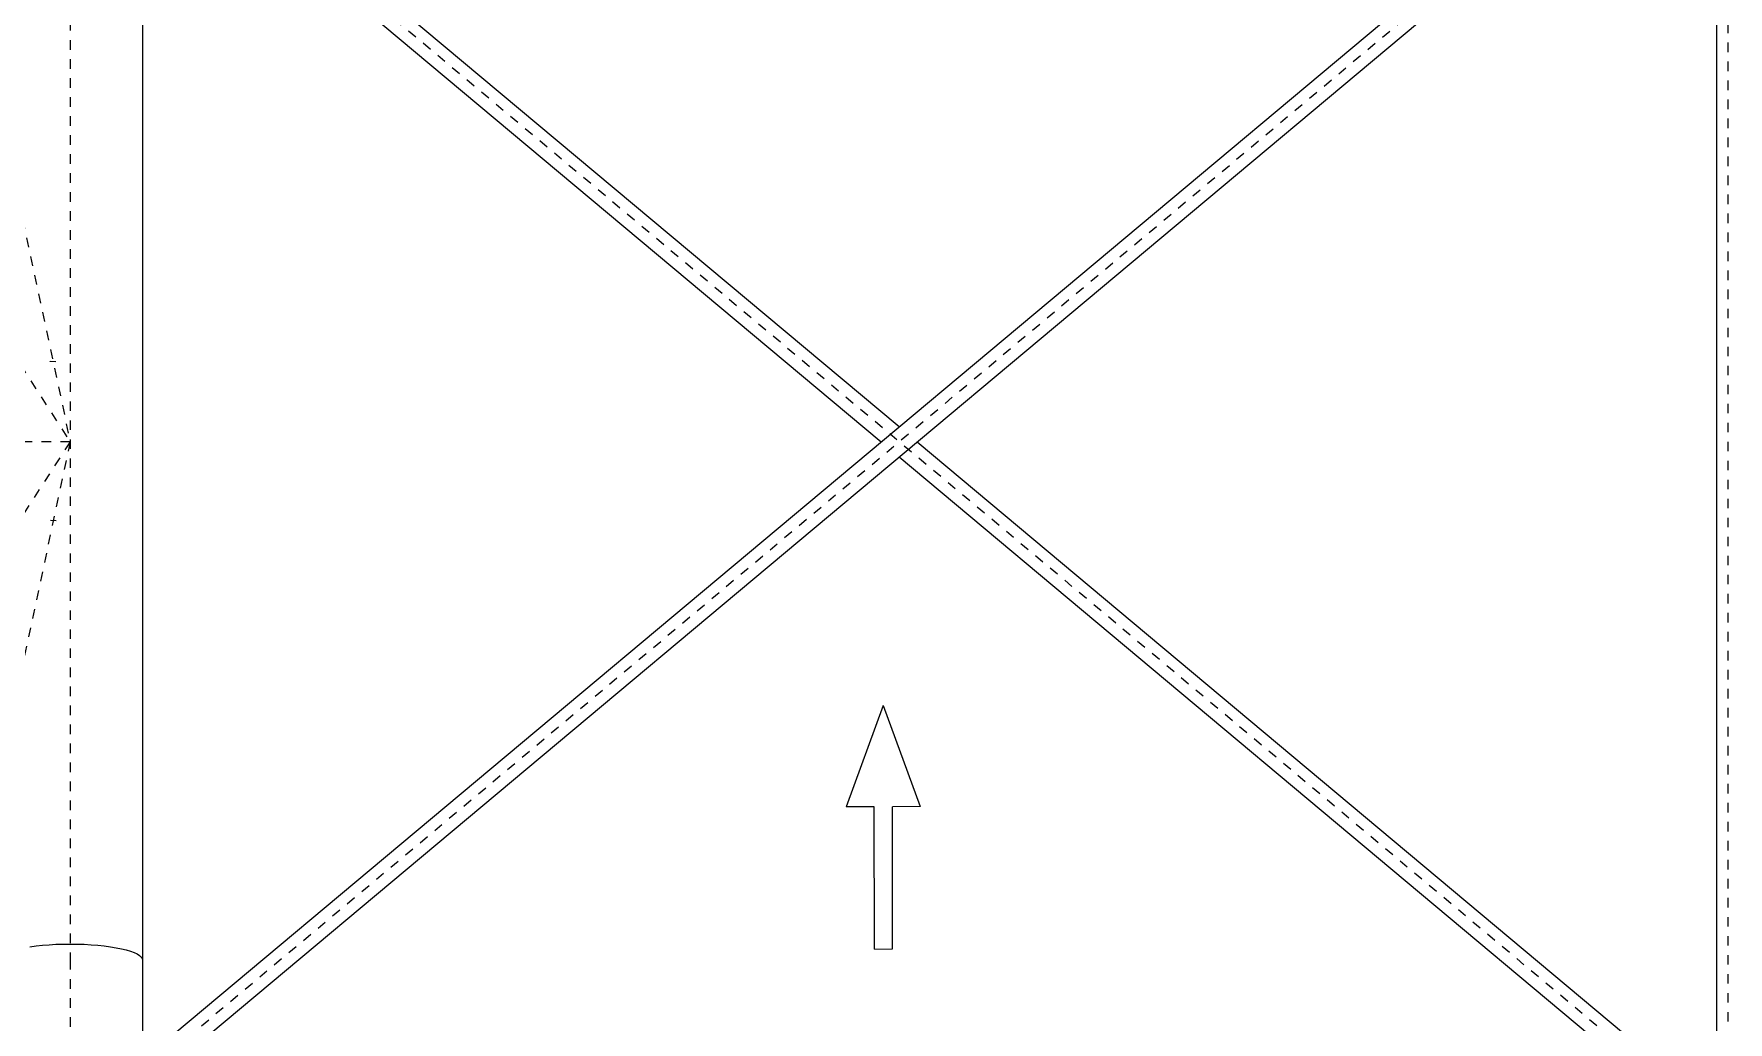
# Model space of a CAD drawing. Header units: millimetres. Extents: x 149919 to 150445, y 136651 to 136866.
# Drawn here: x 150375.73 to 150393.55, y 136826.27 to 136836.67 of the extents above; entities that cross this region are included whole.
import ezdxf

# ---------------------------------------------------------------- set-up
doc = ezdxf.new("R2010")
doc.units = ezdxf.units.MM
doc.header["$LTSCALE"] = 0.25
doc.linetypes.add('CENTER', pattern=[50.8, 31.75, -6.35, 6.35, -6.35])
doc.linetypes.add('XKITLINE00', pattern=[0])

# ---------------------------------------------------------------- blocks, each defined once
blk = doc.blocks.new('çatıı')
at = {"color": 8, "linetype": 'CENTER'}
for p, q in [((23430, 19282.8), (23430, 17654.9)), ((22900, 19020.3), (23430, 18200.3)), ((25173.6, 17470.3), (23430, 18930.3)), ((23430, 17470.3), (25173.6, 18930.3)), ((25173.6, 17470.3), (25173.6, 18930.3)), ((23342.5, 18610.3), (23430, 18200.3)), ((23415, 18284.3), (23409.1, 18284.6)), ((23430, 18200.3), (22900, 17380.3)), ((23430, 18200.3), (22900, 18200.3)), ((23430, 18200.3), (23342.5, 17790.3)), ((23415.2, 18117.2), (23409.3, 18117.4)), ((23430, 17654.9), (23430, 16010.7))]:
    blk.add_line(p, q, dxfattribs=at)
at = {"color": 8, "linetype": 'XKITLINE00'}
for p, q in [((23506.2, 17550), (25130.7, 18910.2)), ((23506.2, 17518.2), (25161.5, 18904.3)), ((25161.4, 18904.2), (25161.4, 17496.4)), ((23506.2, 18882.4), (24301.8, 18216.2)), ((23506.2, 18857.4), (23506.2, 17654.9)), ((23506.2, 18850.6), (24282.8, 18200.3)), ((24320.8, 18200.3), (25162.2, 17495.7)), ((24301.8, 18184.4), (25130.4, 17490.6)), ((23387.7, 17669), (23394.1, 17669.9)), ((23394.1, 17669.9), (23400.8, 17670.6)), ((23400.8, 17670.6), (23407.9, 17671.2)), ((23407.9, 17671.2), (23415.1, 17671.6)), ((23415.1, 17671.6), (23422.5, 17671.8)), ((23422.5, 17671.8), (23430, 17671.9)), ((23430, 17671.9), (23437.5, 17671.8)), ((23437.5, 17671.8), (23444.9, 17671.6)), ((23444.9, 17671.6), (23452.1, 17671.2)), ((23452.1, 17671.2), (23459.2, 17670.6)), ((23459.2, 17670.6), (23465.9, 17669.9)), ((23465.9, 17669.9), (23472.3, 17669)), ((23472.3, 17669), (23478.3, 17668)), ((23478.3, 17668), (23483.9, 17666.9)), ((23483.9, 17666.9), (23488.9, 17665.7)), ((23488.9, 17665.7), (23493.4, 17664.3)), ((23493.4, 17664.3), (23497.2, 17662.9)), ((23497.2, 17662.9), (23500.4, 17661.4)), ((23500.4, 17661.4), (23502.9, 17659.8)), ((23502.9, 17659.8), (23504.7, 17658.2)), ((23504.7, 17658.2), (23505.8, 17656.5)), ((23504.7, 17658.2), (23505.8, 17656.5)), ((23505.8, 17656.5), (23506.2, 17654.9)), ((23505.8, 17656.5), (23506.2, 17654.9)), ((23506.2, 17654.9), (23506.2, 17545))]:
    blk.add_line(p, q, dxfattribs=at)
at = {"color": 1}
for p, q in [((24285, 17922.9), (24246.2, 17816.3)), ((24285, 17922.9), (24324.1, 17816.4)), ((24275.5, 17816.3), (24246.2, 17816.3)), ((24275.8, 17666.6), (24275.5, 17816.3)), ((24324.1, 17816.4), (24294.8, 17816.3)), ((24295, 17666.7), (24294.8, 17816.3)), ((24275.8, 17666.6), (24295, 17666.7))]:
    blk.add_line(p, q, dxfattribs=at)
at = {"color": 8, "linetype": 'XKITLINE00'}
for centre in [(23409.1, 18284.6), (23415, 18284.3), (23430, 18200.3), (23430, 18200.3), (23430, 18200.3), (23430, 18200.3), (23430, 18200.3), (23409.3, 18117.4), (23415.2, 18117.2), (23430, 17654.9), (23430, 17654.9)]:
    blk.add_circle(centre, 0.05, dxfattribs=at)

msp = doc.modelspace()

# ---------------------------------------------------------------- block references
at = {"xscale": 0.009999943142843078, "yscale": 0.009999943142843078, "zscale": 0.009999943142843078}
msp.add_blockref('çatıı', (150141.814, 136650.373), dxfattribs=at)

doc.saveas('drawing.dxf')
